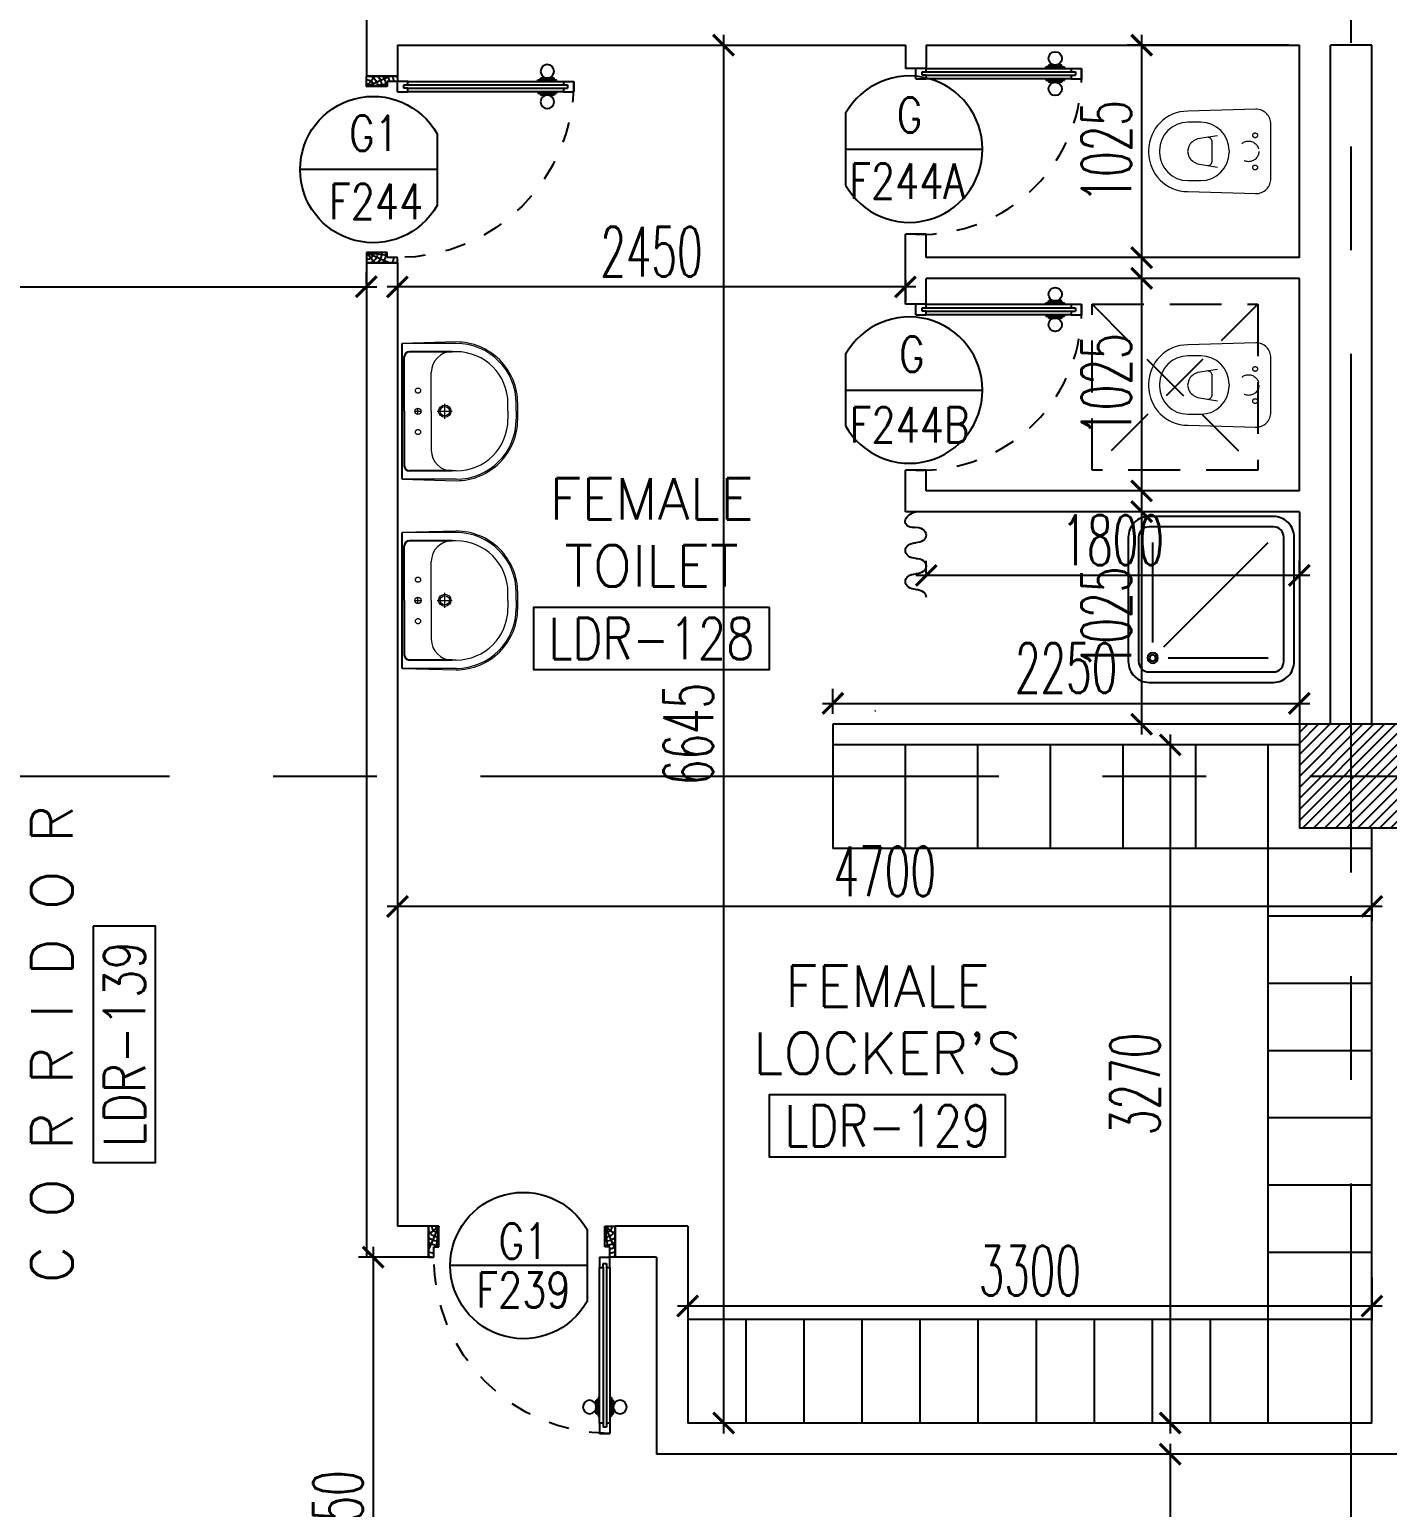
# Model space of a CAD drawing. Extents: x 275967.8 to 276060, y 57291.9 to 57371.4.
# Drawn here: x 275986.36 to 275992.91, y 57316.84 to 57323.96 of the extents above; entities that cross this region are included whole.
import ezdxf
from ezdxf.enums import TextEntityAlignment as Align

# ---------------------------------------------------------------- set-up
doc = ezdxf.new("R2010")
doc.units = 0
doc.header["$MEASUREMENT"] = 0
doc.header["$PDMODE"] = 34
for name, pattern in [('CENTERX2', [4, 2.5, -0.5, 0.5, -0.5]), ('DASHED', [0.75, 0.5, -0.25]), ('HIDDEN', [0.375, 0.25, -0.125]), ('HIDDEN2', [0.1875, 0.125, -0.0625])]:
    doc.linetypes.add(name, pattern=pattern)
doc.layers.get('0').update_dxf_attribs({"linetype": 'CONTINUOUS'})
doc.layers.get('DEFPOINTS').update_dxf_attribs({"linetype": 'CONTINUOUS'})
for name, color, linetype in [('A-TILES', 11, 'CONTINUOUS'), ('AXES', 11, 'CENTERX2'), ('COL', 5, 'CONTINUOUS'), ('CURT', 7, 'CONTINUOUS'), ('DIM', 4, 'CONTINUOUS'), ('DOOR', 7, 'CONTINUOUS'), ('DOOR-CR', 2, 'CONTINUOUS'), ('DOOR-NO', 3, 'CONTINUOUS'), ('FIX', 3, 'CONTINUOUS'), ('HAT', 8, 'CONTINUOUS'), ('Locker', 11, 'CONTINUOUS'), ('RM-BOX', 4, 'CONTINUOUS'), ('RM-NAME', 2, 'CONTINUOUS'), ('RM-NO', 2, 'CONTINUOUS'), ('SHAFT', 3, 'CONTINUOUS'), ('WALL', 2, 'CONTINUOUS')]:
    doc.layers.add(name, color=color, linetype=linetype)
doc.styles.add('ROMANS', font='ROMANS.shx', dxfattribs={"width": 0.6})
doc.dimstyles.new('STANDARD in', dxfattribs={"dimtxt": 0.24, "dimasz": 0.1, "dimexe": 0.07, "dimexo": 0.05, "dimgap": 0.05, "dimtad": 1, "dimdec": 0, "dimlfac": 1000, "dimzin": 0, "dimdsep": 46, "dimtxsty": 'ROMANS', "dimblk": 'ARCHTICK', "dimcen": 0.05, "dimdle": 0.05, "dimclrd": 4, "dimclre": 4, "dimclrt": 2, "dimadec": 0, "dimazin": 0, "dimtfac": 1, "dimtdec": 0, "dimtmove": 2, "dimatfit": 3, "dimfxl": 0, "dimtolj": 1, "dimtzin": 0, "dimarcsym": 0})

# ---------------------------------------------------------------- blocks, each defined once
blk = doc.blocks.new('*X77')
at = {"color": 0}
for p, q in [((38539.2, 139885.3), (39003.7, 140349.7)), ((38539.2, 139938.3), (38950.6, 140349.7)), ((38539.2, 139991.4), (38897.6, 140349.7)), ((38539.2, 140044.4), (38844.6, 140349.7)), ((38539.2, 140097.4), (38791.5, 140349.7)), ((38539.2, 140150.5), (38738.5, 140349.7)), ((38539.2, 140203.5), (38685.5, 140349.7)), ((38539.2, 140256.5), (38632.4, 140349.7)), ((38539.2, 140309.6), (38579.4, 140349.7)), ((38556.7, 139849.7), (39039.2, 140332.3)), ((38609.7, 139849.7), (39039.2, 140279.2)), ((38662.8, 139849.7), (39039.2, 140226.2)), ((38715.8, 139849.7), (39039.2, 140173.2)), ((38768.8, 139849.7), (39039.2, 140120.1)), ((38821.9, 139849.7), (39039.2, 140067.1)), ((38874.9, 139849.7), (39039.2, 140014.1)), ((38927.9, 139849.7), (39039.2, 139961)), ((38981, 139849.7), (39039.2, 139908)), ((39034, 139849.7), (39039.2, 139855))]:
    blk.add_line(p, q, dxfattribs=at)
blk = doc.blocks.new('A$C5C5B3FF0')
at = {"layer": 'CURT'}
for centre, major_axis, start_param, end_param in [((25, 356.2), (-79.1, 0), 3.926991, 4.390638), ((62.9, 365.7), (-39.1, 0), 1.419382, 3.463343), ((25, 356.2), (79.1, 0), 0.321751, 0.785398), ((49.5, 300), (49.5, 0), 1.419382, 3.141593), ((50, 300), (50, 0), 3.141593, 4.712389), ((50, 225), (-50, 0), 3.141593, 4.712389), ((50, 225), (50, 0), 4.712389, 6.283185), ((50, 150), (50, 0), 1.570796, 3.141593), ((50, 150), (50, 0), 3.141593, 4.712389), ((50, 75), (50, 0), 0, 1.570796), ((50, 75), (-50, 0), 1.570796, 3.141593), ((50, 0), (50, 0), 1.570796, 3.141593)]:
    blk.add_ellipse(centre, major_axis=major_axis, ratio=0.75, start_param=start_param, end_param=end_param, dxfattribs=at)
blk = doc.blocks.new('DD1')
at = {"layer": 'DOOR-CR'}
blk.add_line((-307.6, 0), (352.8, 0), dxfattribs=at)
blk.add_lwpolyline([(-307.6, -172.9, 3.820224), (-307.6, 172.9)], format="xyb", close=True, dxfattribs=at)
at = {"layer": 'DOOR-NO', "color": 255, "style": 'ROMANS', "width": 0.8}
for tag, p in [('G', (0, 183.5)), ('000', (0, -141.4))]:
    blk.add_attdef(tag, text='', height=204, dxfattribs=at).set_placement(p, align=Align.MIDDLE)
blk = doc.blocks.new('RM1')
at = {"layer": 'RM-BOX'}
blk.add_lwpolyline([(569.9, -200), (-569.9, -200), (-569.9, -500), (569.9, -500)], close=True, dxfattribs=at)
at = {"layer": 'RM-NAME', "style": 'ROMANS'}
for tag, p in [('ROOMNAME1', (0, 323.8)), ('ROOMNAME2', (0, 0))]:
    blk.add_attdef(tag, text='', height=200, dxfattribs=at).set_placement(p, align=Align.MIDDLE)
at = {"layer": 'RM-NO', "style": 'ROMANS', "width": 0.8}
blk.add_attdef('ROOMNO', text='', height=200, dxfattribs=at).set_placement((0, -350), align=Align.MIDDLE)
blk = doc.blocks.new('DOOR90')
at = {"layer": 'DOOR', "color": 0, "linetype": 'ByBlock'}
for p, q in [((-150, 0), (-150, -25)), ((-150, 0), (0, 0)), ((0, -50), (0, 0)), ((-1000, -25), (-1000, -75)), ((-1000, -75), (-1000, -25)), ((-950, -25), (-1000, -25)), ((-970, -42), (-970, -58)), ((-950, -42), (-970, -42)), ((-950, -58), (-970, -58)), ((-950, -25), (-950, -42)), ((-950, -58), (-950, -75)), ((-917.6, -25), (-917.6, -17.8)), ((-827.6, -17.8), (-917.6, -17.8)), ((-905, -17.8), (-905, -8.8)), ((-905, -8.8), (-840.2, -8.8)), ((-905, -17.8), (-840.2, -17.8)), ((-840.2, -17.8), (-840.2, -8.8)), ((-827.6, -25), (-827.6, -17.8)), ((-200, -42), (-200, -25)), ((-200, -25), (-150, -25)), ((-180, -42), (-200, -42)), ((-200, -75), (-200, -58)), ((-200, -58), (-180, -58)), ((-180, -58), (-180, -42)), ((-150, -75), (-150, -25)), ((-150, -25), (-100, -25)), ((-100, -25), (-100, -50)), ((-100, -50), (0, -50)), ((-950, -75), (-1000, -75)), ((-917.6, -75), (-917.6, -82.2)), ((-827.6, -82.2), (-917.6, -82.2)), ((-905, -82.2), (-905, -91.2)), ((-905, -82.2), (-840.2, -82.2)), ((-905, -91.2), (-840.2, -91.2)), ((-840.2, -82.2), (-840.2, -91.2)), ((-827.6, -75), (-827.6, -82.2)), ((-150, -75), (-200, -75)), ((-100, -850), (0, -850)), ((-100, -875), (-100, -850)), ((0, -850), (0, -900)), ((-150, -900), (-150, -875)), ((-150, -875), (-100, -875)), ((0, -900), (-150, -900)), ((-150, -900), (0, -900))]:
    blk.add_line(p, q, dxfattribs=at)
at = {"layer": 'DOOR', "color": 9, "linetype": 'ByBlock'}
for p, q in [((0, -50), (-113.7, 0)), ((0, -50), (-40.1, 0)), ((0, -50), (-100, -36.6)), ((0, -850), (-113.7, -900)), ((0, -850), (-100, -863.4)), ((0, -850), (-40.1, -900))]:
    blk.add_line(p, q, dxfattribs=at)
at = {"layer": 'DOOR', "linetype": 'ByBlock'}
for p, q in [((-200, -25), (-950, -25)), ((-200, -42), (-950, -42)), ((-200, -58), (-950, -58)), ((-950, -75), (-200, -75))]:
    blk.add_line(p, q, dxfattribs=at)
at = {"layer": 'DOOR', "color": 0, "linetype": 'ByBlock'}
for centre in [(-872.6, 23.5), (-872.6, -123.5)]:
    blk.add_circle(centre, 32.4, dxfattribs=at)
at = {"layer": 'DOOR', "color": 9, "linetype": 'ByBlock'}
for centre, radius, start, end in [((0, -50), 154.4, 161.10529, 166.28577), ((0, -50), 134.4, 158.15985, 169.28002), ((0, -50), 94.4, 148.01819, 180), ((0, -50), 74.4, 137.77643, 180), ((0, -50), 114.4, 154.08384, 167.37743), ((0, -50), 54.4, 113.20738, 180), ((0, -50), 34.4, 90, 180), ((0, -50), 14.4, 90, 180), ((0, -850), 94.4, 180, 211.98181), ((0, -850), 74.4, 180, 222.22357), ((0, -850), 54.4, 180, 246.79262), ((0, -850), 34.4, 180, 270), ((0, -850), 14.4, 180, 270), ((0, -850), 154.4, 193.71423, 198.89471), ((0, -850), 134.4, 190.71998, 201.84015)]:
    blk.add_arc(centre, radius, start, end, dxfattribs=at)
at = {"layer": 'DOOR', "linetype": 'HIDDEN', "ltscale": 0.5}
blk.add_arc((-150, -25), 850, 180, 270, dxfattribs=at)
blk = doc.blocks.new('A$C012D15BF')
at = {"layer": 'DOOR', "color": 0, "linetype": 'ByBlock'}
for p, q in [((0, 750.4), (0, 800.4)), ((50, 800.4), (0, 800.4)), ((50, 783.4), (50, 800.4)), ((627.6, 800.4), (627.6, 807.6)), ((627.6, 807.6), (717.6, 807.6)), ((640.2, 807.6), (640.2, 816.6)), ((705, 816.6), (640.2, 816.6)), ((705, 807.6), (640.2, 807.6)), ((705, 807.6), (705, 816.6)), ((717.6, 800.4), (717.6, 807.6)), ((750, 800.4), (750, 783.4)), ((750, 800.4), (800, 800.4)), ((800, 800.4), (800, 750.4)), ((800, 750.4), (800, 800.4)), ((0, 750.4), (50, 750.4)), ((30, 767.4), (30, 783.4)), ((30, 783.4), (50, 783.4)), ((50, 767.4), (30, 767.4)), ((50, 750.4), (50, 767.4)), ((627.6, 750.4), (627.6, 743.2)), ((627.6, 743.2), (717.6, 743.2)), ((640.2, 743.2), (640.2, 734.2)), ((705, 743.2), (640.2, 743.2)), ((705, 734.2), (640.2, 734.2)), ((705, 743.2), (705, 734.2)), ((717.6, 750.4), (717.6, 743.2)), ((750, 783.4), (770, 783.4)), ((750, 767.4), (750, 750.4)), ((750, 767.4), (770, 767.4)), ((750, 750.4), (800, 750.4)), ((770, 783.4), (770, 767.4))]:
    blk.add_line(p, q, dxfattribs=at)
at = {"layer": 'DOOR', "linetype": 'ByBlock'}
for p, q in [((50, 800.4), (750, 800.4)), ((50, 783.4), (750, 783.4)), ((50, 767.4), (750, 767.4)), ((750, 750.4), (50, 750.4))]:
    blk.add_line(p, q, dxfattribs=at)
at = {"layer": 'DOOR', "color": 0, "linetype": 'ByBlock'}
for centre in [(672.6, 848.9), (672.6, 701.9)]:
    blk.add_circle(centre, 32.4, dxfattribs=at)
at = {"layer": 'DOOR', "linetype": 'HIDDEN', "ltscale": 0.5}
blk.add_arc((25, 775.4), 775.4, 268.15239, 1.84761, dxfattribs=at)
blk = doc.blocks.new('LAV-003')
at = {"layer": 'FIX', "linetype": 'Continuous', "lineweight": 20}
for p, q in [((-327.5, -285), (-327.5, -25)), ((327.5, -285), (327.5, -25)), ((0, -165), (-187.5, -165)), ((0, -165), (187.5, -165)), ((-287.5, -285), (-287.5, -265)), ((287.5, -285), (287.5, -265)), ((0, -535), (-37.5, -535)), ((0, -535), (37.5, -535)), ((0, -575), (-37.5, -575)), ((0, -575), (37.5, -575))]:
    blk.add_line(p, q, dxfattribs=at)
at = {"layer": 'FIX', "linetype": 'ByBlock'}
blk.add_line((-327.5, -25), (327.5, -25), dxfattribs=at)
at = {"layer": 'FIX', "linetype": 'ByBlock', "ltscale": 0.3}
for p, q in [((-287.5, -265), (-287.5, -60)), ((0, -35), (-262.5, -35)), ((0, -35), (262.5, -35)), ((287.5, -265), (287.5, -60))]:
    blk.add_line(p, q, dxfattribs=at)
at = {"layer": 'FIX', "lineweight": 20}
for p, q in [((-15.6, -100.9), (15.5, -100.9)), ((0, -85.4), (0, -116.5))]:
    blk.add_line(p, q, dxfattribs=at)
at = {"layer": 'FIX', "linetype": 'DASHED', "lineweight": 20, "ltscale": 0.04}
for p, q in [((0, -193.9), (0, -266.1)), ((-35.7, -230.5), (36.6, -230.5))]:
    blk.add_line(p, q, dxfattribs=at)
at = {"layer": 'FIX', "linetype": 'Continuous', "lineweight": 20}
blk.add_lwpolyline([(294.8, -25), (0, -25), (-327.5, -25), (-334.5, -285, 0.414214), (-37.5, -582), (0, -582), (37.5, -582, 0.414214), (334.5, -285), (327.5, -25), (0, -25)], format="xyb", dxfattribs=at)
at = {"layer": 'FIX', "linetype": 'HIDDEN', "lineweight": 20, "ltscale": 0.05}
for centre in [(-100, -100.9), (100, -100.9)]:
    blk.add_circle(centre, 12.4, dxfattribs=at)
at = {"layer": 'FIX', "lineweight": 20}
for centre, radius in [((0, -100.9), 15.5), ((0.5, -230), 29.5), ((0.5, -230), 22.5)]:
    blk.add_circle(centre, radius, dxfattribs=at)
at = {"layer": 'FIX', "linetype": 'ByBlock', "ltscale": 0.3}
for centre, start, end in [((-262.5, -60), 90, 180), ((262.5, -60), 0, 90)]:
    blk.add_arc(centre, 25, start, end, dxfattribs=at)
at = {"layer": 'FIX', "linetype": 'Continuous', "lineweight": 20}
for centre, radius, start, end in [((-187.5, -265), 100, 90, 180), ((187.5, -265), 100, 0, 90), ((-37.5, -285), 290, 180, 270), ((-37.5, -285), 250, 180, 270), ((37.5, -285), 250, 270, 0), ((37.5, -285), 290, 270, 0)]:
    blk.add_arc(centre, radius, start, end, dxfattribs=at)
blk = doc.blocks.new('WC1')
at = {"layer": 'FIX', "lineweight": 20}
for p, q in [((-210, 203.8), (-538, 193.8)), ((-475, 140.8), (-538, 140.8)), ((-394.8, 75.7), (-490.4, 60.1)), ((-727, 4.8), (-727, -4.8)), ((-674, 4.8), (-674, -4.8)), ((-533.7, 24.2), (-539.5, 0)), ((-539.5, 0), (-533.7, -24.2)), ((-339, 4.8), (-339, -4.8)), ((-490.4, -60.1), (-394.8, -75.7)), ((-538, -140.8), (-475, -140.8)), ((-538, -193.8), (-210, -203.8))]:
    blk.add_line(p, q, dxfattribs=at)
at = {"layer": 'FIX', "linetype": 'Continuous', "lineweight": 20}
blk.add_line((-420.1, -47.3), (-420.4, 44.6), dxfattribs=at)
at = {"layer": 'FIX', "lineweight": 20}
blk.add_lwpolyline([(-213.2, -203.8), (-210, -203.8, 0.414214), (-137, -130.8), (-137, 0), (-137, 130.8, 0.414214), (-210, 203.8)], format="xyb", dxfattribs=at)
at = {"layer": 'FIX', "linetype": 'HIDDEN', "lineweight": 20, "ltscale": 0.05}
for centre in [(-213.2, 77.5), (-213.2, -77.5)]:
    blk.add_circle(centre, 11.6, dxfattribs=at)
at = {"layer": 'FIX', "linetype": 'HIDDEN2', "lineweight": 20, "ltscale": 0.3}
blk.add_circle((-245, 0), 49.8, dxfattribs=at)
at = {"layer": 'FIX', "lineweight": 20}
for centre, radius, start, end in [((-538, 4.8), 189, 90, 180), ((-538, 4.8), 136, 90, 180), ((-475, 4.8), 136, 360, 90), ((-473, -6.9), 68.2, 128.92417, 152.84682), ((-464.4, -17.6), 82, 108.49595, 128.92417), ((-538, -4.8), 189, 180, 270), ((-538, -4.8), 136, 180, 270), ((-473, 6.9), 68.2, 207.15318, 231.07583), ((-464.4, 17.6), 82, 231.07583, 251.50405), ((-475, -4.8), 136, 270, 0)]:
    blk.add_arc(centre, radius, start, end, dxfattribs=at)
at = {"layer": 'FIX', "linetype": 'Continuous', "lineweight": 20}
for centre, start, end in [((-442.7, 45.5), 357.66621, 91.61215), ((-442.4, -45.6), 268.38785, 2.33379)]:
    blk.add_arc(centre, 22.3, start, end, dxfattribs=at)
blk = doc.blocks.new('SHR1')
at = {"layer": 'FIX'}
for p, q in [((-195.7, 195.7), (-700, 700)), ((-142.7, 217.7), (-142.7, 700)), ((-217.7, 142.7), (-700, 142.7))]:
    blk.add_line(p, q, dxfattribs=at)
for points in [[(-825, 125), (-825, 725, -0.414214), (-725, 825), (-125, 825, -0.414214), (-25, 725), (-25, 125, -0.414214), (-125, 25), (-725, 25, -0.414214)], [(-775, 125), (-775, 725, -0.414214), (-725, 775), (-125, 775, -0.414214), (-75, 725), (-75, 125, -0.414214), (-125, 75), (-725, 75, -0.414214)]]:
    blk.add_lwpolyline(points, format="xyb", close=True, dxfattribs=at)
for radius in [25, 15]:
    blk.add_circle((-142.7, 142.7), radius, dxfattribs=at)
blk = doc.blocks.new('_ARCHTICK')
at = {"color": 0, "linetype": 'ByBlock', "const_width": 0.15}
blk.add_lwpolyline([(-0.5, -0.5), (0.5, 0.5)], dxfattribs=at)
blk = doc.blocks.new('*D313')
at = {"layer": 'DEFPOINTS', "color": 0, "linetype": 'ByBlock', "ltscale": 0.3}
for p in [(275989.6009, 57323.8879), (275989.7084, 57317.2429), (275990.2304, 57317.2429)]:
    blk.add_point(p, dxfattribs=at)
at = {"layer": 'DIM', "color": 4, "linetype": 'ByBlock', "lineweight": -2, "ltscale": 0.3}
for p, q in [((275989.7084, 57323.9379), (275989.7084, 57317.1929)), ((275989.6509, 57323.8879), (275989.7784, 57323.8879)), ((275990.1804, 57317.2429), (275989.6384, 57317.2429))]:
    blk.add_line(p, q, dxfattribs=at)
at = {"layer": 'DIM', "color": 4, "linetype": 'ByBlock', "lineweight": -2, "ltscale": 0.3, "xscale": 0.1, "yscale": 0.1, "zscale": 0.1}
for p, rotation in [((275989.7084, 57323.8879), 90), ((275989.7084, 57317.2429), 270)]:
    blk.add_blockref('_ARCHTICK', p, dxfattribs=dict(at, rotation=rotation))
at = {"layer": 'DIM', "color": 2, "linetype": 'ByBlock', "ltscale": 0.3, "insert": (275989.5384, 57320.5654), "char_height": 0.24, "attachment_point": 5, "rotation": 90, "style": 'ROMANS'}
blk.add_mtext('\\A1;6645', dxfattribs=at)
blk = doc.blocks.new('*D312')
at = {"layer": 'DEFPOINTS', "color": 0, "linetype": 'ByBlock', "ltscale": 0.3}
for p in [(275991.9493, 57320.5129), (275991.8625, 57317.2429), (275991.9493, 57317.2429)]:
    blk.add_point(p, dxfattribs=at)
at = {"layer": 'DIM', "color": 4, "linetype": 'ByBlock', "lineweight": -2, "ltscale": 0.3}
for p, q in [((275991.8625, 57320.5629), (275991.8625, 57317.1929)), ((275991.8993, 57320.5129), (275991.7925, 57320.5129)), ((275991.8993, 57317.2429), (275991.7925, 57317.2429))]:
    blk.add_line(p, q, dxfattribs=at)
at = {"layer": 'DIM', "color": 4, "linetype": 'ByBlock', "lineweight": -2, "ltscale": 0.3, "xscale": 0.1, "yscale": 0.1, "zscale": 0.1}
for p, rotation in [((275991.8625, 57320.5129), 90), ((275991.8625, 57317.2429), 270)]:
    blk.add_blockref('_ARCHTICK', p, dxfattribs=dict(at, rotation=rotation))
at = {"layer": 'DIM', "color": 2, "linetype": 'ByBlock', "ltscale": 0.3, "insert": (275991.6925, 57318.8779), "char_height": 0.24, "attachment_point": 5, "rotation": 90, "style": 'ROMANS'}
blk.add_mtext('\\A1;3270', dxfattribs=at)
blk = doc.blocks.new('*D311')
at = {"layer": 'DEFPOINTS', "color": 0, "linetype": 'ByBlock', "ltscale": 0.3}
for p in [(275989.5355, 57318.1929), (275992.8355, 57317.9964), (275989.5355, 57317.8072)]:
    blk.add_point(p, dxfattribs=at)
at = {"layer": 'DIM', "color": 4, "linetype": 'ByBlock', "lineweight": -2, "ltscale": 0.3}
for p, q in [((275989.5355, 57318.1429), (275989.5355, 57317.7372)), ((275992.8355, 57317.9464), (275992.8355, 57317.7372)), ((275992.8855, 57317.8072), (275989.4855, 57317.8072))]:
    blk.add_line(p, q, dxfattribs=at)
at = {"layer": 'DIM', "color": 4, "linetype": 'ByBlock', "lineweight": -2, "ltscale": 0.3, "xscale": 0.1, "yscale": 0.1, "zscale": 0.1, "rotation": 180}
blk.add_blockref('_ARCHTICK', (275989.5355, 57317.8072), dxfattribs=at)
at = {"layer": 'DIM', "color": 4, "linetype": 'ByBlock', "lineweight": -2, "ltscale": 0.3, "xscale": 0.1, "yscale": 0.1, "zscale": 0.1}
blk.add_blockref('_ARCHTICK', (275992.8355, 57317.8072), dxfattribs=at)
at = {"layer": 'DIM', "color": 2, "linetype": 'ByBlock', "ltscale": 0.3, "insert": (275991.1855, 57317.9772), "char_height": 0.24, "attachment_point": 5, "style": 'ROMANS'}
blk.add_mtext('\\A1;3300', dxfattribs=at)
blk = doc.blocks.new('*D310')
at = {"layer": 'DEFPOINTS', "color": 0, "linetype": 'ByBlock', "ltscale": 0.3}
for p in [(275988.1355, 57319.7735), (275992.8355, 57319.7735), (275988.1355, 57319.734)]:
    blk.add_point(p, dxfattribs=at)
at = {"layer": 'DIM', "color": 4, "linetype": 'ByBlock', "lineweight": -2, "ltscale": 0.3}
for p, q in [((275992.8855, 57319.734), (275988.0855, 57319.734)), ((275988.1355, 57319.7235), (275988.1355, 57319.664)), ((275992.8355, 57319.7235), (275992.8355, 57319.664))]:
    blk.add_line(p, q, dxfattribs=at)
at = {"layer": 'DIM', "color": 4, "linetype": 'ByBlock', "lineweight": -2, "ltscale": 0.3, "xscale": 0.1, "yscale": 0.1, "zscale": 0.1, "rotation": 180}
blk.add_blockref('_ARCHTICK', (275988.1355, 57319.734), dxfattribs=at)
at = {"layer": 'DIM', "color": 4, "linetype": 'ByBlock', "lineweight": -2, "ltscale": 0.3, "xscale": 0.1, "yscale": 0.1, "zscale": 0.1}
blk.add_blockref('_ARCHTICK', (275992.8355, 57319.734), dxfattribs=at)
at = {"layer": 'DIM', "color": 2, "linetype": 'ByBlock', "ltscale": 0.3, "insert": (275990.4855, 57319.904), "char_height": 0.24, "attachment_point": 5, "style": 'ROMANS'}
blk.add_mtext('\\A1;4700', dxfattribs=at)
blk = doc.blocks.new('*D309')
at = {"layer": 'DEFPOINTS', "color": 0, "linetype": 'ByBlock', "ltscale": 0.3}
for p in [(275992.4855, 57323.8879), (275991.7249, 57322.8629), (275991.8703, 57322.8629)]:
    blk.add_point(p, dxfattribs=at)
at = {"layer": 'DIM', "color": 4, "linetype": 'ByBlock', "lineweight": -2, "ltscale": 0.3}
for p, q in [((275991.7249, 57323.9379), (275991.7249, 57322.8129)), ((275992.4355, 57323.8879), (275991.6549, 57323.8879)), ((275991.8203, 57322.8629), (275991.6549, 57322.8629))]:
    blk.add_line(p, q, dxfattribs=at)
at = {"layer": 'DIM', "color": 4, "linetype": 'ByBlock', "lineweight": -2, "ltscale": 0.3, "xscale": 0.1, "yscale": 0.1, "zscale": 0.1}
for p, rotation in [((275991.7249, 57323.8879), 90), ((275991.7249, 57322.8629), 270)]:
    blk.add_blockref('_ARCHTICK', p, dxfattribs=dict(at, rotation=rotation))
at = {"layer": 'DIM', "color": 2, "linetype": 'ByBlock', "ltscale": 0.3, "insert": (275991.5549, 57323.3754), "char_height": 0.24, "attachment_point": 5, "rotation": 90, "style": 'ROMANS'}
blk.add_mtext('\\A1;1025', dxfattribs=at)
blk = doc.blocks.new('*D308')
at = {"layer": 'DEFPOINTS', "color": 0, "linetype": 'ByBlock', "ltscale": 0.3}
for p in [(275992.4855, 57322.7629), (275991.7249, 57321.7379), (275992.4855, 57321.7379)]:
    blk.add_point(p, dxfattribs=at)
at = {"layer": 'DIM', "color": 4, "linetype": 'ByBlock', "lineweight": -2, "ltscale": 0.3}
for p, q in [((275992.4355, 57322.7629), (275991.6549, 57322.7629)), ((275991.7249, 57322.8129), (275991.7249, 57321.6879)), ((275992.4355, 57321.7379), (275991.6549, 57321.7379))]:
    blk.add_line(p, q, dxfattribs=at)
at = {"layer": 'DIM', "color": 4, "linetype": 'ByBlock', "lineweight": -2, "ltscale": 0.3, "xscale": 0.1, "yscale": 0.1, "zscale": 0.1}
for p, rotation in [((275991.7249, 57322.7629), 90), ((275991.7249, 57321.7379), 270)]:
    blk.add_blockref('_ARCHTICK', p, dxfattribs=dict(at, rotation=rotation))
at = {"layer": 'DIM', "color": 2, "linetype": 'ByBlock', "ltscale": 0.3, "insert": (275991.5549, 57322.2504), "char_height": 0.24, "attachment_point": 5, "rotation": 90, "style": 'ROMANS'}
blk.add_mtext('\\A1;1025', dxfattribs=at)
blk = doc.blocks.new('*D307')
at = {"layer": 'DEFPOINTS', "color": 0, "linetype": 'ByBlock', "ltscale": 0.3}
for p in [(275988.1355, 57322.8067), (275990.5855, 57322.8067), (275988.1355, 57322.7218)]:
    blk.add_point(p, dxfattribs=at)
at = {"layer": 'DIM', "color": 4, "linetype": 'ByBlock', "lineweight": -2, "ltscale": 0.3}
for p, q in [((275988.1355, 57322.7567), (275988.1355, 57322.6518)), ((275990.5855, 57322.7567), (275990.5855, 57322.6518)), ((275990.6355, 57322.7218), (275988.0855, 57322.7218))]:
    blk.add_line(p, q, dxfattribs=at)
at = {"layer": 'DIM', "color": 4, "linetype": 'ByBlock', "lineweight": -2, "ltscale": 0.3, "xscale": 0.1, "yscale": 0.1, "zscale": 0.1, "rotation": 180}
blk.add_blockref('_ARCHTICK', (275988.1355, 57322.7218), dxfattribs=at)
at = {"layer": 'DIM', "color": 4, "linetype": 'ByBlock', "lineweight": -2, "ltscale": 0.3, "xscale": 0.1, "yscale": 0.1, "zscale": 0.1}
blk.add_blockref('_ARCHTICK', (275990.5855, 57322.7218), dxfattribs=at)
at = {"layer": 'DIM', "color": 2, "linetype": 'ByBlock', "ltscale": 0.3, "insert": (275989.3605, 57322.8918), "char_height": 0.24, "attachment_point": 5, "style": 'ROMANS'}
blk.add_mtext('\\A1;2450', dxfattribs=at)
blk = doc.blocks.new('*D306')
at = {"layer": 'DEFPOINTS', "color": 0, "linetype": 'ByBlock', "ltscale": 0.3}
for p in [(275990.6855, 57321.3306), (275990.6855, 57321.2895), (275992.4855, 57321.2895)]:
    blk.add_point(p, dxfattribs=at)
at = {"layer": 'DIM', "color": 4, "linetype": 'ByBlock', "lineweight": -2, "ltscale": 0.3}
for p, q in [((275990.6855, 57321.3395), (275990.6855, 57321.4006)), ((275992.4855, 57321.3395), (275992.4855, 57321.4006)), ((275992.5355, 57321.3306), (275990.6355, 57321.3306))]:
    blk.add_line(p, q, dxfattribs=at)
at = {"layer": 'DIM', "color": 4, "linetype": 'ByBlock', "lineweight": -2, "ltscale": 0.3, "xscale": 0.1, "yscale": 0.1, "zscale": 0.1, "rotation": 180}
blk.add_blockref('_ARCHTICK', (275990.6855, 57321.3306), dxfattribs=at)
at = {"layer": 'DIM', "color": 4, "linetype": 'ByBlock', "lineweight": -2, "ltscale": 0.3, "xscale": 0.1, "yscale": 0.1, "zscale": 0.1}
blk.add_blockref('_ARCHTICK', (275992.4855, 57321.3306), dxfattribs=at)
at = {"layer": 'DIM', "color": 2, "linetype": 'ByBlock', "ltscale": 0.3, "insert": (275991.5855, 57321.5006), "char_height": 0.24, "attachment_point": 5, "style": 'ROMANS'}
blk.add_mtext('\\A1;1800', dxfattribs=at)
blk = doc.blocks.new('*D305')
at = {"layer": 'DEFPOINTS', "color": 0, "linetype": 'ByBlock', "ltscale": 0.3}
for p in [(275992.4855, 57321.6379), (275991.7249, 57320.6129), (275992.2363, 57320.6129)]:
    blk.add_point(p, dxfattribs=at)
at = {"layer": 'DIM', "color": 4, "linetype": 'ByBlock', "lineweight": -2, "ltscale": 0.3}
for p, q in [((275991.7249, 57321.6879), (275991.7249, 57320.5629)), ((275992.4355, 57321.6379), (275991.6549, 57321.6379)), ((275992.1863, 57320.6129), (275991.6549, 57320.6129))]:
    blk.add_line(p, q, dxfattribs=at)
at = {"layer": 'DIM', "color": 4, "linetype": 'ByBlock', "lineweight": -2, "ltscale": 0.3, "xscale": 0.1, "yscale": 0.1, "zscale": 0.1}
for p, rotation in [((275991.7249, 57321.6379), 90), ((275991.7249, 57320.6129), 270)]:
    blk.add_blockref('_ARCHTICK', p, dxfattribs=dict(at, rotation=rotation))
at = {"layer": 'DIM', "color": 2, "linetype": 'ByBlock', "ltscale": 0.3, "insert": (275991.5549, 57321.1254), "char_height": 0.24, "attachment_point": 5, "rotation": 90, "style": 'ROMANS'}
blk.add_mtext('\\A1;1025', dxfattribs=at)
blk = doc.blocks.new('*D304')
at = {"layer": 'DEFPOINTS', "color": 0, "linetype": 'ByBlock', "ltscale": 0.3}
for p in [(275992.4855, 57320.7542), (275992.4855, 57320.7136), (275990.2355, 57320.6129)]:
    blk.add_point(p, dxfattribs=at)
at = {"layer": 'DIM', "color": 4, "linetype": 'ByBlock', "lineweight": -2, "ltscale": 0.3}
for p, q in [((275990.2355, 57320.6629), (275990.2355, 57320.7836)), ((275990.1855, 57320.7136), (275992.5355, 57320.7136)), ((275992.4855, 57320.7042), (275992.4855, 57320.6436))]:
    blk.add_line(p, q, dxfattribs=at)
at = {"layer": 'DIM', "color": 4, "linetype": 'ByBlock', "lineweight": -2, "ltscale": 0.3, "xscale": 0.1, "yscale": 0.1, "zscale": 0.1, "rotation": 180}
blk.add_blockref('_ARCHTICK', (275990.2355, 57320.7136), dxfattribs=at)
at = {"layer": 'DIM', "color": 4, "linetype": 'ByBlock', "lineweight": -2, "ltscale": 0.3, "xscale": 0.1, "yscale": 0.1, "zscale": 0.1}
blk.add_blockref('_ARCHTICK', (275992.4855, 57320.7136), dxfattribs=at)
at = {"layer": 'DIM', "color": 2, "linetype": 'ByBlock', "ltscale": 0.3, "insert": (275991.3605, 57320.8836), "char_height": 0.24, "attachment_point": 5, "style": 'ROMANS'}
blk.add_mtext('\\A1;2250', dxfattribs=at)
blk = doc.blocks.new('*D288')
at = {"layer": 'DEFPOINTS', "color": 0, "linetype": 'ByBlock', "ltscale": 0.3}
for p in [(275992.1105, 57317.0929), (275991.8625, 57315.4929), (275992.1105, 57315.4929)]:
    blk.add_point(p, dxfattribs=at)
at = {"layer": 'DIM', "color": 4, "linetype": 'ByBlock', "lineweight": -2, "ltscale": 0.3}
for p, q in [((275991.8625, 57317.1429), (275991.8625, 57315.4429)), ((275992.0605, 57317.0929), (275991.7925, 57317.0929)), ((275992.0605, 57315.4929), (275991.7925, 57315.4929))]:
    blk.add_line(p, q, dxfattribs=at)
at = {"layer": 'DIM', "color": 4, "linetype": 'ByBlock', "lineweight": -2, "ltscale": 0.3, "xscale": 0.1, "yscale": 0.1, "zscale": 0.1}
for p, rotation in [((275991.8625, 57317.0929), 90), ((275991.8625, 57315.4929), 270)]:
    blk.add_blockref('_ARCHTICK', p, dxfattribs=dict(at, rotation=rotation))
at = {"layer": 'DIM', "color": 2, "linetype": 'ByBlock', "ltscale": 0.3, "insert": (275991.6925, 57316.2929), "char_height": 0.24, "attachment_point": 5, "rotation": 90, "style": 'ROMANS'}
blk.add_mtext('\\A1;1600', dxfattribs=at)
blk = doc.blocks.new('*D778')
at = {"layer": 'DEFPOINTS', "color": 0, "linetype": 'ByBlock', "ltscale": 0.3}
for p in [(275983.2105, 57322.6871), (275987.9855, 57322.7227), (275987.9855, 57322.6871)]:
    blk.add_point(p, dxfattribs=at)
at = {"layer": 'DIM', "color": 4, "linetype": 'ByBlock', "lineweight": -2, "ltscale": 0.3}
for p, q in [((275983.2105, 57322.7371), (275983.2105, 57322.7927)), ((275987.9855, 57322.7371), (275987.9855, 57322.7927)), ((275983.1605, 57322.7227), (275988.0355, 57322.7227))]:
    blk.add_line(p, q, dxfattribs=at)
at = {"layer": 'DIM', "color": 4, "linetype": 'ByBlock', "lineweight": -2, "ltscale": 0.3, "xscale": 0.1, "yscale": 0.1, "zscale": 0.1, "rotation": 180}
blk.add_blockref('_ARCHTICK', (275983.2105, 57322.7227), dxfattribs=at)
at = {"layer": 'DIM', "color": 4, "linetype": 'ByBlock', "lineweight": -2, "ltscale": 0.3, "xscale": 0.1, "yscale": 0.1, "zscale": 0.1}
blk.add_blockref('_ARCHTICK', (275987.9855, 57322.7227), dxfattribs=at)
at = {"layer": 'DIM', "color": 2, "linetype": 'ByBlock', "ltscale": 0.3, "insert": (275985.598, 57322.8927), "char_height": 0.24, "attachment_point": 5, "style": 'ROMANS'}
blk.add_mtext('\\A1;4775', dxfattribs=at)
blk = doc.blocks.new('*D780')
at = {"layer": 'DEFPOINTS', "color": 0, "linetype": 'ByBlock', "ltscale": 0.3}
for p in [(275988.2661, 57318.0429), (275988.0181, 57315.4929), (275988.2661, 57315.4929)]:
    blk.add_point(p, dxfattribs=at)
at = {"layer": 'DIM', "color": 4, "linetype": 'ByBlock', "lineweight": -2, "ltscale": 0.3}
for p, q in [((275988.0181, 57318.0929), (275988.0181, 57315.4429)), ((275988.2161, 57318.0429), (275987.9481, 57318.0429)), ((275988.2161, 57315.4929), (275987.9481, 57315.4929))]:
    blk.add_line(p, q, dxfattribs=at)
at = {"layer": 'DIM', "color": 4, "linetype": 'ByBlock', "lineweight": -2, "ltscale": 0.3, "xscale": 0.1, "yscale": 0.1, "zscale": 0.1}
for p, rotation in [((275988.0181, 57318.0429), 90), ((275988.0181, 57315.4929), 270)]:
    blk.add_blockref('_ARCHTICK', p, dxfattribs=dict(at, rotation=rotation))
at = {"layer": 'DIM', "color": 2, "linetype": 'ByBlock', "ltscale": 0.3, "insert": (275987.8481, 57316.7679), "char_height": 0.24, "attachment_point": 5, "rotation": 90, "style": 'ROMANS'}
blk.add_mtext('\\A1;2550', dxfattribs=at)

msp = doc.modelspace()

# ---------------------------------------------------------------- linework, layer by layer
at = {"layer": 'AXES'}
for p, q in [((275992.7355, 57291.8986), (275992.7355, 57370.7113)), ((275968.5355, 57320.3629), (276036.5755, 57320.3629))]:
    msp.add_line(p, q, dxfattribs=at)
at = {"layer": 'COL'}
msp.add_lwpolyline([(275992.4855, 57320.6129), (275992.4855, 57320.1129), (275992.9855, 57320.1129), (275992.9855, 57320.6129)], close=True, dxfattribs=at)
at = {"layer": 'FIX', "linetype": 'ByBlock'}
msp.add_line((275988.1585, 57321.7944), (275988.1585, 57322.4494), dxfattribs=at)
at = {"layer": 'FIX', "color": 32, "linetype": 'Continuous', "lineweight": 20}
msp.add_lwpolyline([(275988.1585, 57322.4167), (275988.1585, 57322.1219), (275988.1585, 57321.7944), (275988.4185, 57321.7874, 0.414214), (275988.7155, 57322.0844), (275988.7155, 57322.1219), (275988.7155, 57322.1594, 0.414214), (275988.4185, 57322.4564), (275988.1585, 57322.4494), (275988.1585, 57322.1219)], format="xyb", dxfattribs=at)
at = {"layer": 'Locker', "linetype": 'ByBlock'}
for p, q in [((275990.2355, 57320.5129), (275990.2355, 57320.0129)), ((275990.5855, 57320.0129), (275990.5855, 57320.5129)), ((275990.9355, 57320.0129), (275990.9355, 57320.5129)), ((275991.2855, 57320.0129), (275991.2855, 57320.5129)), ((275991.6355, 57320.0129), (275991.6355, 57320.5129)), ((275991.9855, 57320.0129), (275991.9855, 57320.5129)), ((275992.3355, 57317.2429), (275992.3355, 57320.5129)), ((275992.8355, 57320.0129), (275990.2355, 57320.0129)), ((275992.3355, 57319.6886), (275992.8355, 57319.6886)), ((275992.3355, 57319.3644), (275992.8355, 57319.3644)), ((275992.3355, 57319.0401), (275992.8355, 57319.0401)), ((275992.3355, 57318.7158), (275992.8355, 57318.7158)), ((275992.3355, 57318.3915), (275992.8355, 57318.3915)), ((275992.3355, 57318.0672), (275992.8355, 57318.0672)), ((275992.8355, 57317.7429), (275989.5355, 57317.7429)), ((275989.8155, 57317.7429), (275989.8155, 57317.2429)), ((275990.0955, 57317.7429), (275990.0955, 57317.2429)), ((275990.3755, 57317.7429), (275990.3755, 57317.2429)), ((275990.6555, 57317.7429), (275990.6555, 57317.2429)), ((275990.9355, 57317.7429), (275990.9355, 57317.2429)), ((275991.2155, 57317.7429), (275991.2155, 57317.2429)), ((275991.4955, 57317.7429), (275991.4955, 57317.2429)), ((275991.7755, 57317.7429), (275991.7755, 57317.2429)), ((275992.0555, 57317.7429), (275992.0555, 57317.2429))]:
    msp.add_line(p, q, dxfattribs=at)
at = {"layer": 'SHAFT', "linetype": 'HIDDEN'}
for p, q in [((275991.4855, 57322.6379), (275992.2855, 57321.8379)), ((275992.2855, 57322.6379), (275991.4855, 57321.8379))]:
    msp.add_line(p, q, dxfattribs=at)
msp.add_lwpolyline([(275991.4855, 57322.6379), (275992.2855, 57322.6379), (275992.2855, 57321.8379), (275991.4855, 57321.8379)], close=True, dxfattribs=at)
at = {"layer": 'WALL'}
for p, q in [((275987.9855, 57326.2129), (275987.9855, 57323.7379)), ((275988.1355, 57323.8879), (275990.5855, 57323.8879)), ((275988.1355, 57323.8879), (275988.1355, 57323.7379)), ((275990.6855, 57323.8879), (275992.4855, 57323.8879)), ((275987.9855, 57323.7379), (275988.1355, 57323.7379)), ((275987.9855, 57322.8379), (275988.1355, 57322.8379)), ((275987.9855, 57322.8379), (275987.9855, 57318.0429)), ((275988.1355, 57322.8379), (275988.1355, 57318.1929)), ((275992.4855, 57320.5129), (275990.5855, 57320.5129)), ((275988.2855, 57318.1929), (275988.2855, 57318.0429)), ((275989.1855, 57318.1929), (275989.1855, 57318.0429)), ((275989.5355, 57318.1929), (275989.5355, 57317.2429)), ((275989.3855, 57318.0429), (275989.3855, 57317.0929))]:
    msp.add_line(p, q, dxfattribs=at)
at = {"layer": 'WALL', "linetype": 'ByBlock'}
for p, q in [((275990.5855, 57323.8879), (275990.5855, 57323.7754)), ((275990.6855, 57323.8879), (275990.6855, 57323.7754)), ((275992.4855, 57322.8629), (275992.4855, 57323.8879)), ((275992.4855, 57322.8629), (275992.4855, 57323.8879)), ((275992.6355, 57320.6129), (275992.6355, 57323.8879)), ((275992.8355, 57323.8879), (275992.6355, 57323.8879)), ((275992.8355, 57322.8629), (275992.8355, 57323.8879)), ((275992.8355, 57320.6129), (275992.8355, 57323.8879)), ((275990.6855, 57323.7754), (275990.5855, 57323.7754)), ((275990.5855, 57322.6379), (275990.5855, 57322.9754)), ((275990.6855, 57322.9754), (275990.5855, 57322.9754)), ((275990.6855, 57322.8629), (275990.6855, 57322.9754)), ((275992.4855, 57322.8629), (275990.6855, 57322.8629)), ((275992.4855, 57322.7629), (275990.6855, 57322.7629)), ((275990.6855, 57322.6379), (275990.6855, 57322.7629)), ((275992.4855, 57321.7379), (275992.4855, 57322.7629)), ((275992.4855, 57321.7379), (275992.4855, 57322.7629)), ((275992.8355, 57321.7379), (275992.8355, 57322.7629)), ((275990.6855, 57322.6379), (275990.5855, 57322.6379)), ((275990.5855, 57321.6379), (275990.5855, 57321.8379)), ((275990.6855, 57321.8379), (275990.5855, 57321.8379)), ((275990.6855, 57321.7379), (275990.6855, 57321.8379)), ((275992.4855, 57321.7379), (275990.6855, 57321.7379)), ((275992.4855, 57321.6379), (275990.5855, 57321.6379)), ((275992.4855, 57321.6379), (275992.4855, 57320.6129)), ((275992.8355, 57320.6129), (275992.8355, 57321.6379)), ((275992.4855, 57320.6129), (275990.2355, 57320.6129)), ((275990.2355, 57320.6129), (275990.2355, 57320.5129)), ((275992.4855, 57320.5129), (275990.2355, 57320.5129)), ((275992.8355, 57317.2429), (275992.8355, 57320.1129)), ((275988.2855, 57318.1929), (275988.1355, 57318.1929)), ((275989.5355, 57318.1929), (275989.1855, 57318.1929)), ((275988.2855, 57318.0429), (275987.9855, 57318.0429)), ((275989.3855, 57318.0429), (275989.1855, 57318.0429)), ((275992.8355, 57317.2429), (275989.5355, 57317.2429)), ((275994.8355, 57317.0929), (275989.3855, 57317.0929))]:
    msp.add_line(p, q, dxfattribs=at)
at = {"layer": 'WALL', "color": 250, "linetype": 'ByBlock', "ltscale": 0.3}
msp.add_line((275990.4385, 57320.6769), (275990.4405, 57320.6789), dxfattribs=at)
at = {"layer": 'WALL', "linetype": 'ByBlock', "ltscale": 0.3}
msp.add_lwpolyline([(275992.4855, 57320.1129), (275992.9855, 57320.1129), (275992.9855, 57320.6129), (275992.4855, 57320.6129)], close=True, dxfattribs=at)

# ---------------------------------------------------------------- block references
at = {"layer": 'A-TILES', "linetype": 'ByBlock', "ltscale": 0.3, "xscale": 0.001, "yscale": 0.001, "zscale": 0.001, "rotation": 90}
for p in [(275988.1335, 57322.1219), (275988.1335, 57321.2099)]:
    msp.add_blockref('LAV-003', p, dxfattribs=at)
at = {"layer": 'CURT', "linetype": 'ByBlock', "xscale": -0.001, "yscale": 0.001, "zscale": 0.001}
msp.add_blockref('A$C5C5B3FF0', (275990.6855, 57321.2254), dxfattribs=at)
at = {"layer": 'DOOR', "color": 0, "linetype": 'ByBlock', "yscale": 0.001, "zscale": 0.001}
for name, p, xscale in [('A$C012D15BF', (275990.6355, 57322.975), 0.001), ('DOOR90', (275987.9855, 57323.7379), -0.001), ('A$C012D15BF', (275990.6355, 57321.8375), 0.001)]:
    msp.add_blockref(name, p, dxfattribs=dict(at, xscale=xscale))
at = {"layer": 'DOOR', "color": 0, "linetype": 'ByBlock', "xscale": -0.001, "yscale": 0.001, "zscale": 0.001, "rotation": 270}
msp.add_blockref('DOOR90', (275989.1855, 57318.1929), dxfattribs=at)
at = {"layer": 'DOOR-NO'}
ref = msp.add_blockref('DD1', (275990.6043, 57323.3861), dxfattribs=dict(at, xscale=0.001, yscale=0.001, zscale=0.001))
ref.add_attrib('G', 'G', dxfattribs={"height": 0.17, "style": 'ROMANS', "width": 0.8}).set_placement((275990.6051, 57323.5507), align=Align.MIDDLE)
ref.add_attrib('000', 'F244A', dxfattribs={"height": 0.17, "style": 'ROMANS', "width": 0.8}).set_placement((275990.5941, 57323.2321), align=Align.MIDDLE)
ref = msp.add_blockref('DD1', (275988.0187, 57323.2878), dxfattribs=dict(at, xscale=-0.001, yscale=0.001, zscale=0.001))
ref.add_attrib('G', 'G1', dxfattribs={"height": 0.17, "style": 'ROMANS', "width": 0.8}).set_placement((275988.0214, 57323.4628), align=Align.MIDDLE)
ref.add_attrib('000', 'F244', dxfattribs={"height": 0.17, "style": 'ROMANS', "width": 0.8}).set_placement((275988.0324, 57323.1332), align=Align.MIDDLE)
ref = msp.add_blockref('DD1', (275990.6043, 57322.2241), dxfattribs=dict(at, xscale=0.001, yscale=0.001, zscale=0.001))
ref.add_attrib('G', 'G', dxfattribs={"height": 0.17, "style": 'ROMANS', "width": 0.8}).set_placement((275990.6161, 57322.3971), align=Align.MIDDLE)
ref.add_attrib('000', 'F244B', dxfattribs={"height": 0.17, "style": 'ROMANS', "width": 0.8}).set_placement((275990.6051, 57322.0565), align=Align.MIDDLE)
ref = msp.add_blockref('DD1', (275988.7428, 57318.0025), dxfattribs=dict(at, xscale=-0.001, yscale=0.001, zscale=0.001))
ref.add_attrib('G', 'G1', dxfattribs={"height": 0.17, "style": 'ROMANS', "width": 0.8}).set_placement((275988.7428, 57318.1204), align=Align.MIDDLE)
ref.add_attrib('000', 'F239', dxfattribs={"height": 0.17, "style": 'ROMANS', "width": 0.8}).set_placement((275988.7428, 57317.8846), align=Align.MIDDLE)
at = {"layer": 'FIX', "xscale": 0.001, "yscale": 0.001, "zscale": 0.001}
for p in [(275992.4855, 57323.3754), (275992.4855, 57322.2486)]:
    msp.add_blockref('WC1', p, dxfattribs=at)
at = {"layer": 'HAT', "xscale": 0.001, "yscale": 0.001, "zscale": 0.001}
msp.add_blockref('*X77', (275953.9463, 57180.2632), dxfattribs=at)
at = {"layer": 'RM-NAME', "xscale": 0.001, "yscale": 0.001, "zscale": 0.001}
for p, values in [((275989.3608, 57321.3763), {'ROOMNO': 'LDR-128', 'ROOMNAME2': 'TOILET', 'ROOMNAME1': 'FEMALE'}), ((275990.4985, 57319.0262), {'ROOMNO': 'LDR-129', 'ROOMNAME2': "LOCKER'S", 'ROOMNAME1': 'FEMALE'})]:
    msp.add_blockref('RM1', p, dxfattribs=at).add_auto_attribs(values)
at = {"layer": 'RM-NAME', "xscale": 0.001, "yscale": 0.001, "zscale": 0.001, "rotation": 90}
msp.add_blockref('RM1', (275986.4684, 57319.0699), dxfattribs=at).add_auto_attribs({'ROOMNO': 'LDR-139', 'ROOMNAME2': 'C O R R I D O R'})
at = {"layer": 'WALL', "xscale": -0.001, "yscale": 0.001, "zscale": 0.001}
msp.add_blockref('SHR1', (275991.6355, 57320.7899), dxfattribs=at)

# ---------------------------------------------------------------- dimensions: what is measured, and where the dimension line sits
at = {"layer": 'DIM', "linetype": 'ByBlock', "ltscale": 0.3}
for base, p1, p2, picture, middle in [((275989.7084, 57317.2429), (275989.6009, 57323.8879), (275990.2304, 57317.2429), '*D313', (275989.5384, 57320.5654)), ((275991.7249, 57322.8629), (275992.4855, 57323.8879), (275991.8703, 57322.8629), '*D309', (275991.5549, 57323.3754)), ((275991.7249, 57321.7379), (275992.4855, 57322.7629), (275992.4855, 57321.7379), '*D308', (275991.5549, 57322.2504)), ((275991.7249, 57320.6129), (275992.4855, 57321.6379), (275992.2363, 57320.6129), '*D305', (275991.5549, 57321.1254)), ((275991.8625, 57317.2429), (275991.9493, 57320.5129), (275991.9493, 57317.2429), '*D312', (275991.6925, 57318.8779)), ((275988.0181, 57315.4929), (275988.2661, 57318.0429), (275988.2661, 57315.4929), '*D780', (275987.8481, 57316.7679)), ((275991.8625, 57315.4929), (275992.1105, 57317.0929), (275992.1105, 57315.4929), '*D288', (275991.6925, 57316.2929))]:
    dim = msp.add_linear_dim(base=base, p1=p1, p2=p2, angle=90, dimstyle='STANDARD in', dxfattribs=at)
    dim.commit()
    dim.dimension.update_dxf_attribs({"geometry": picture, "text_midpoint": middle})
for base, p1, p2, picture, middle in [((275987.9855, 57322.7227), (275983.2105, 57322.6871), (275987.9855, 57322.6871), '*D778', (275985.598, 57322.8927)), ((275988.1355, 57322.7218), (275990.5855, 57322.8067), (275988.1355, 57322.8067), '*D307', (275989.3605, 57322.8918)), ((275990.6855, 57321.3306), (275992.4855, 57321.2895), (275990.6855, 57321.2895), '*D306', (275991.5855, 57321.5006)), ((275992.4855, 57320.7136), (275990.2355, 57320.6129), (275992.4855, 57320.7542), '*D304', (275991.3605, 57320.8836)), ((275988.1355, 57319.734), (275992.8355, 57319.7735), (275988.1355, 57319.7735), '*D310', (275990.4855, 57319.904)), ((275989.5355, 57317.8072), (275992.8355, 57317.9964), (275989.5355, 57318.1929), '*D311', (275991.1855, 57317.9772))]:
    dim = msp.add_linear_dim(base=base, p1=p1, p2=p2, dimstyle='STANDARD in', dxfattribs=at)
    dim.commit()
    dim.dimension.update_dxf_attribs({"geometry": picture, "text_midpoint": middle})

doc.saveas('drawing.dxf')
